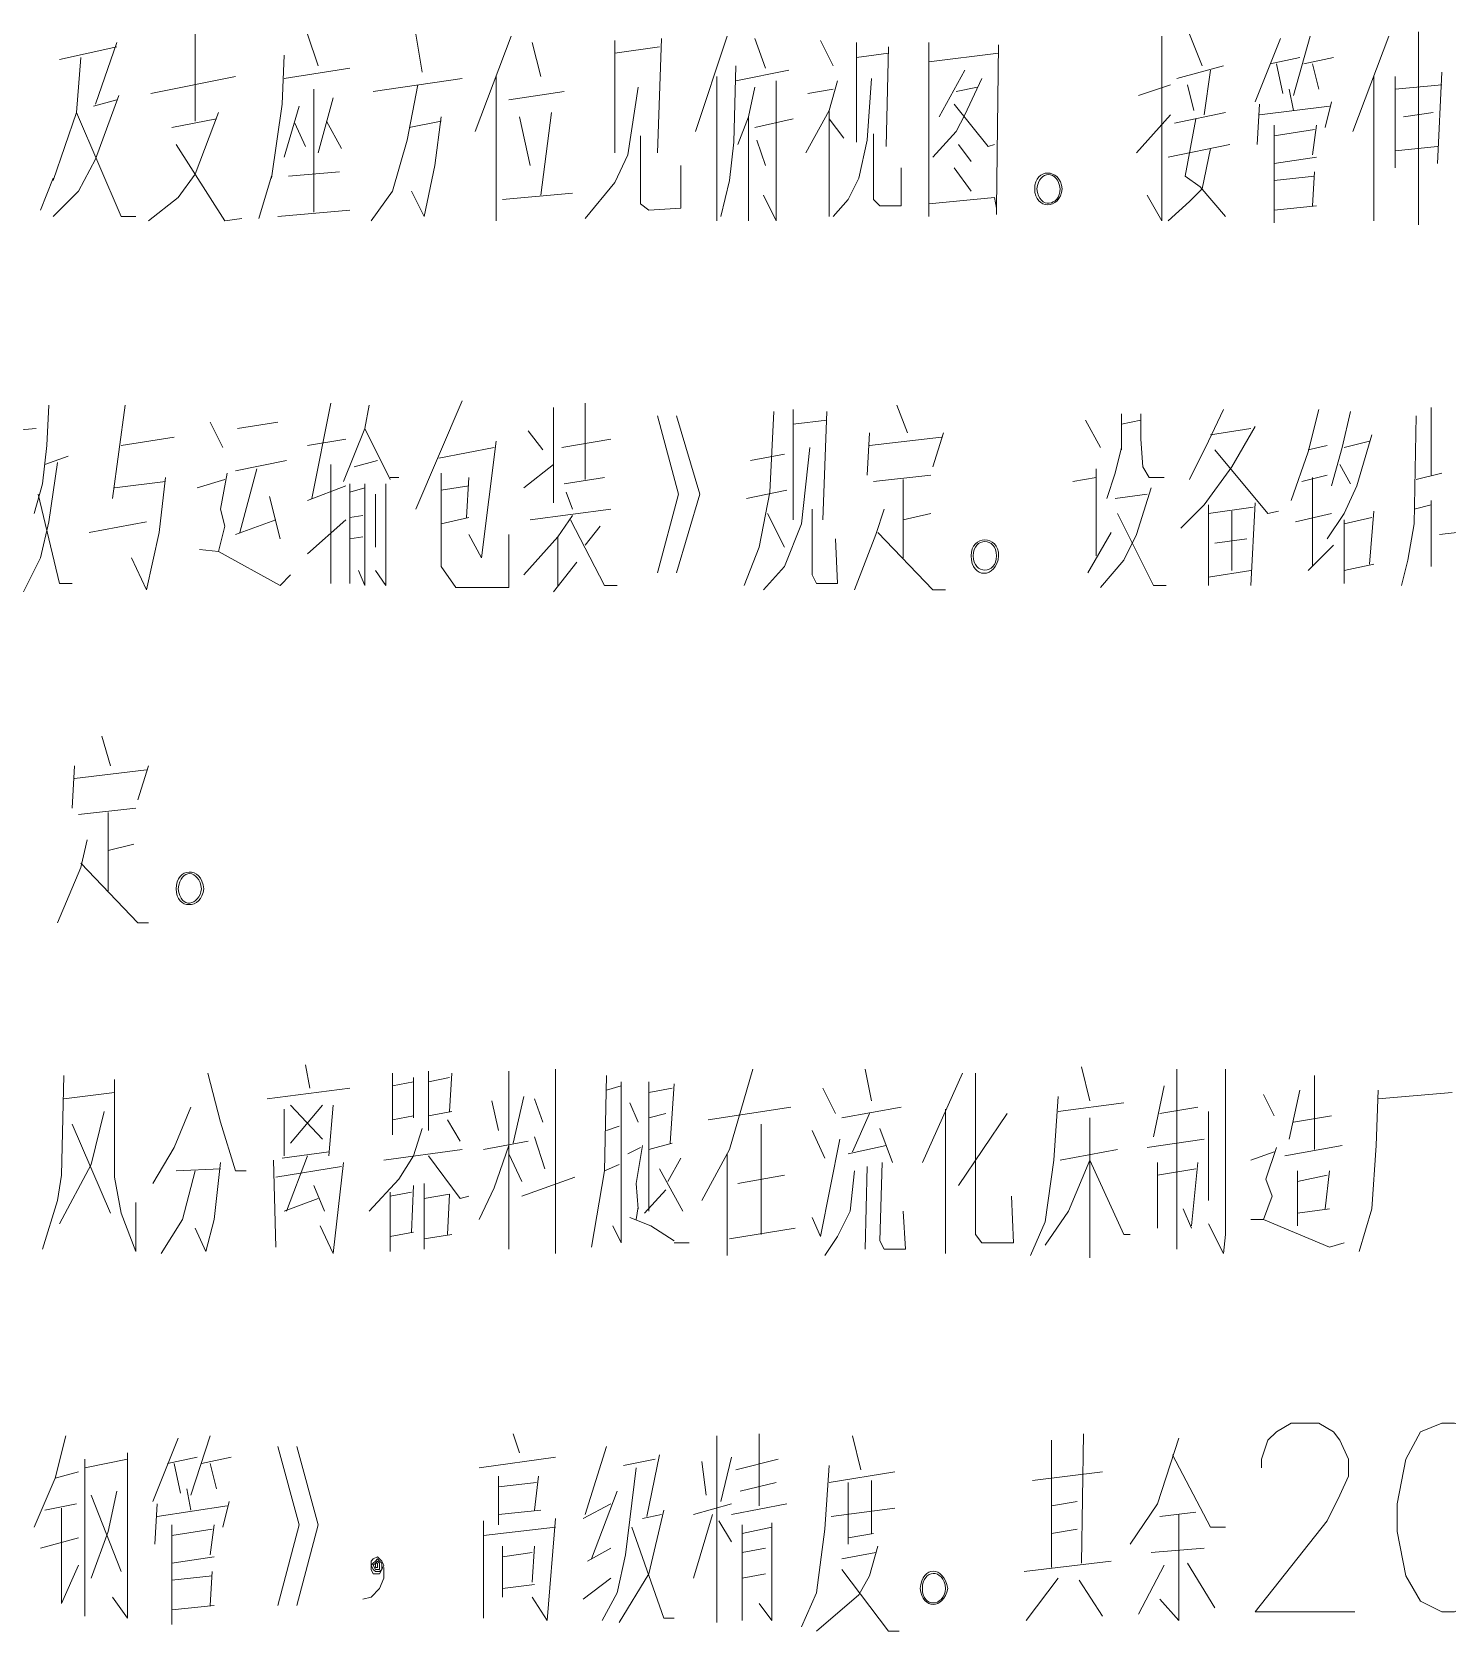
# Model space of a CAD drawing. Header units: millimetres. Extents: x 0 to 1648, y 27 to 2331.
# Drawn here: x 1185.8 to 1306, y 1692.2 to 1828 of the extents above; entities that cross this region are included whole.
import ezdxf

# ---------------------------------------------------------------- set-up
doc = ezdxf.new("R2010")
doc.units = ezdxf.units.MM
doc.layers.add('1', color=7, linetype='Continuous')

msp = doc.modelspace()

# ---------------------------------------------------------------- linework, layer by layer
at = {"layer": '1', "color": 0, "lineweight": 5}
for points in [[(1191.24, 1821.831732), (1193.04, 1827.051732)], [(1199.7, 1820.391732), (1199.7, 1827.771732)], [(1209.24, 1827.771732), (1210.14, 1825.071732)], [(1218.42, 1827.771732), (1218.96, 1824.531732)], [(1226.52, 1827.591732), (1223.46, 1819.491732)], [(1228.32, 1827.051732), (1229.04, 1824.171732)], [(1235.34, 1827.231732), (1235.34, 1817.691732)], [(1238.94, 1817.691732), (1239.3, 1827.411732)], [(1244.88, 1827.591732), (1242.18, 1819.491732)], [(1247.22, 1827.411732), (1248.12, 1824.891732)], [(1252.8, 1827.231732), (1253.88, 1825.071732)], [(1255.86, 1827.051732), (1255.86, 1818.591732)], [(1261.98, 1827.051732), (1261.98, 1812.291732)], [(1261.98, 1826.871732), (1261.98, 1812.831732)], [(1267.92, 1826.871732), (1267.74, 1813.011732), (1267.74, 1812.471732)], [(1281.78, 1827.591732), (1281.78, 1811.931732), (1280.52, 1814.091732)], [(1284.12, 1827.771732), (1285.2, 1825.071732)], [(1291.86, 1827.411732), (1289.7, 1822.011732)], [(1294.38, 1827.591732), (1292.94, 1822.551732)], [(1301.04, 1827.591732), (1297.98, 1819.491732)], [(1303.56, 1827.951732), (1303.56, 1811.571732)], [(1189.98, 1825.791732), (1189.62, 1821.111732), (1187.64, 1815.351732)], [(1193.04, 1826.691732), (1188.18, 1825.611732)], [(1207.26, 1825.971732), (1207.08, 1821.831732), (1206.18, 1815.531732)], [(1239.12, 1826.691732), (1235.34, 1826.151732)], [(1258.56, 1826.151732), (1255.86, 1825.791732)], [(1258.38, 1818.231732), (1258.56, 1826.691732)], [(1267.92, 1826.151732), (1261.98, 1825.431732)], [(1290.96, 1825.251732), (1293.48, 1825.791732)], [(1293.84, 1825.251732), (1296.36, 1825.791732)], [(1195.92, 1822.731732), (1203.12, 1824.171732)], [(1207.26, 1823.991732), (1212.84, 1824.891732)], [(1225.26, 1824.171732), (1225.26, 1811.931732)], [(1243.98, 1824.171732), (1243.98, 1811.931732)], [(1245.6, 1825.071732), (1245.42, 1818.591732), (1245.06, 1815.351732), (1244.34, 1812.291732)], [(1245.6, 1823.811732), (1250.1, 1824.711732)], [(1265.04, 1824.711732), (1262.88, 1820.751732)], [(1283.04, 1823.991732), (1287, 1825.071732)], [(1285.92, 1824.711732), (1285.38, 1820.931732)], [(1292.04, 1822.731732), (1291.5, 1825.251732)], [(1294.56, 1825.251732), (1295.1, 1823.091732)], [(1299.78, 1824.171732), (1299.78, 1811.931732)], [(1301.58, 1824.171732), (1301.58, 1816.431732)], [(1305.18, 1816.791732), (1305.54, 1824.531732)], [(1209.78, 1823.091732), (1209.78, 1812.651732)], [(1218.6, 1823.451732), (1217.7, 1818.771732), (1216.44, 1814.451732), (1214.64, 1811.931732)], [(1214.82, 1822.911732), (1222.38, 1823.991732)], [(1226.34, 1822.191732), (1231.02, 1822.911732)], [(1237.32, 1823.271732), (1236.42, 1817.511732), (1235.34, 1815.171732), (1232.82, 1812.111732)], [(1247.22, 1823.271732), (1246.68, 1820.751732), (1245.78, 1818.411732)], [(1249.02, 1823.811732), (1249.02, 1811.931732), (1247.94, 1814.091732)], [(1251.72, 1822.731732), (1253.88, 1823.091732)], [(1253.52, 1812.291732), (1253.52, 1821.291732), (1254.24, 1823.811732)], [(1257.12, 1823.991732), (1256.76, 1818.771732), (1256.04, 1815.531732)], [(1264.32, 1819.491732), (1265.04, 1820.931732), (1266.48, 1823.991732)], [(1264.32, 1822.911732), (1266.12, 1823.271732)], [(1282.5, 1823.451732), (1279.8, 1822.551732)], [(1284.48, 1821.291732), (1283.94, 1823.451732)], [(1292.58, 1823.091732), (1292.94, 1821.291732)], [(1301.58, 1823.091732), (1305.54, 1823.451732)], [(1187.64, 1812.291732), (1189.8, 1814.451732), (1191.24, 1817.151732), (1193.22, 1822.551732)], [(1193.04, 1822.191732), (1191.06, 1821.651732)], [(1208.52, 1821.651732), (1207.26, 1817.331732)], [(1211.4, 1822.371732), (1210.14, 1817.691732)], [(1264.14, 1821.831732), (1267.02, 1818.231732), (1267.56, 1818.411732)], [(1290.06, 1821.831732), (1289.88, 1818.411732)], [(1290.06, 1820.931732), (1296, 1821.651732)], [(1296.18, 1822.011732), (1295.64, 1819.851732)], [(1189.62, 1821.111732), (1193.4, 1812.291732), (1194.66, 1812.291732)], [(1197.72, 1819.851732), (1201.5, 1820.571732)], [(1201.68, 1821.111732), (1199.7, 1815.891732)], [(1208.16, 1820.211732), (1209.06, 1818.231732)], [(1210.86, 1820.391732), (1212.12, 1818.051732)], [(1217.88, 1819.851732), (1220.58, 1820.391732)], [(1220.58, 1820.751732), (1220.04, 1816.611732), (1219.14, 1812.291732), (1218.06, 1814.451732)], [(1227.24, 1820.751732), (1228.14, 1816.611732)], [(1229.94, 1821.111732), (1229.04, 1814.091732)], [(1246.68, 1820.751732), (1246.68, 1811.931732)], [(1247.22, 1819.851732), (1250.46, 1820.571732)], [(1253.52, 1821.291732), (1251.54, 1817.691732)], [(1253.52, 1820.571732), (1254.78, 1818.951732)], [(1279.62, 1817.691732), (1282.5, 1820.931732)], [(1287.18, 1821.111732), (1282.86, 1820.211732)], [(1284.66, 1820.571732), (1283.76, 1815.711732)], [(1291.32, 1820.031732), (1291.32, 1811.751732)], [(1294.92, 1820.031732), (1294.56, 1817.511732)], [(1302.3, 1820.751732), (1304.82, 1821.111732)], [(1237.5, 1819.131732), (1237.5, 1813.371732), (1238.22, 1812.831732), (1240.92, 1813.011732), (1240.92, 1816.611732)], [(1247.4, 1818.771732), (1248.12, 1816.611732)], [(1259.64, 1816.431732), (1259.64, 1813.191732), (1257.84, 1813.191732), (1257.3, 1813.731732), (1257.3, 1819.311732)], [(1262.34, 1817.331732), (1264.32, 1819.491732)], [(1291.32, 1819.131732), (1294.74, 1819.671732)], [(1198.08, 1818.411732), (1202.22, 1811.931732), (1203.66, 1812.111732)], [(1264.5, 1818.411732), (1265.58, 1816.971732)], [(1282.32, 1817.331732), (1287.54, 1818.411732)], [(1285.92, 1818.051732), (1285.2, 1814.631732)], [(1291.32, 1816.791732), (1294.92, 1817.331732)], [(1305.18, 1818.231732), (1301.58, 1817.871732)], [(1207.62, 1815.711732), (1211.94, 1816.071732)], [(1264.14, 1816.431732), (1265.58, 1814.451732)], [(1294.74, 1816.071732), (1294.56, 1813.191732)], [(1187.64, 1815.531732), (1186.56, 1812.831732)], [(1199.7, 1815.891732), (1198.26, 1813.911732), (1195.74, 1811.931732)], [(1205.1, 1812.111732), (1206.18, 1815.711732)], [(1253.88, 1812.291732), (1255.14, 1813.731732), (1256.04, 1815.531732)], [(1282.32, 1811.931732), (1284.12, 1813.551732), (1285.2, 1814.631732)], [(1285.02, 1814.811732), (1283.76, 1815.711732)], [(1285.02, 1814.811732), (1287.18, 1812.291732)], [(1294.74, 1815.711732), (1291.32, 1815.351732)], [(1225.8, 1813.731732), (1231.74, 1814.271732)], [(1261.98, 1813.371732), (1267.56, 1813.911732)], [(1267.74, 1813.011732), (1267.56, 1813.911732)], [(1206.72, 1812.291732), (1212.84, 1812.831732)], [(1294.92, 1813.191732), (1291.32, 1812.831732)], [(1187.28, 1796.271732), (1187.1, 1792.851732), (1186.74, 1789.611732), (1186.02, 1787.091732)], [(1193.76, 1796.271732), (1192.68, 1788.351732)], [(1209.6, 1788.351732), (1211.22, 1796.451732)], [(1214.46, 1796.271732), (1214.1, 1794.291732), (1212.3, 1789.791732)], [(1222.38, 1796.631732), (1218.42, 1787.451732)], [(1230.12, 1796.091732), (1230.12, 1787.991732)], [(1232.82, 1796.451732), (1232.82, 1789.971732)], [(1248.84, 1795.731732), (1248.48, 1788.891732), (1247.58, 1784.211732), (1246.32, 1780.971732)], [(1250.46, 1795.911732), (1250.46, 1786.551732)], [(1252.98, 1786.551732), (1253.34, 1795.731732)], [(1259.28, 1796.271732), (1260.18, 1793.931732)], [(1287, 1795.911732), (1285.74, 1793.211732)], [(1295.1, 1795.911732), (1294.2, 1792.311732), (1292.76, 1788.171732)], [(1297.8, 1795.731732), (1297.08, 1792.671732), (1296.18, 1789.431732)], [(1304.64, 1796.091732), (1304.64, 1790.331732)], [(1181.88, 1793.931732), (1186.2, 1794.291732)], [(1200.96, 1794.831732), (1202.04, 1792.671732)], [(1203.3, 1794.291732), (1206.72, 1794.831732)], [(1214.1, 1794.291732), (1216.26, 1789.971732)], [(1238.94, 1795.371732), (1240.74, 1788.711732)], [(1240.56, 1795.371732), (1242.54, 1788.711732)], [(1253.34, 1795.011732), (1250.46, 1794.651732)], [(1275.3, 1795.011732), (1276.56, 1792.671732)], [(1278.36, 1795.551732), (1278.36, 1792.491732)], [(1278.36, 1794.651732), (1279.98, 1795.011732)], [(1279.98, 1795.551732), (1279.98, 1793.391732), (1280.16, 1791.051732), (1280.7, 1790.151732), (1281.96, 1790.151732)], [(1289.7, 1794.471732), (1287.72, 1791.051732), (1285.38, 1787.811732), (1283.4, 1785.831732)], [(1285.92, 1793.751732), (1289.34, 1794.291732)], [(1303.38, 1795.371732), (1303.2, 1786.191732), (1302.66, 1783.131732), (1302.12, 1780.971732)], [(1193.4, 1792.851732), (1197.9, 1793.571732)], [(1209.24, 1792.851732), (1212.48, 1793.391732)], [(1225.26, 1793.211732), (1224, 1783.311732), (1222.92, 1785.291732)], [(1227.96, 1794.111732), (1229.22, 1792.491732)], [(1230.84, 1792.671732), (1234.98, 1793.391732)], [(1256.94, 1793.931732), (1256.76, 1790.331732)], [(1256.94, 1792.851732), (1263.06, 1793.571732)], [(1263.24, 1793.931732), (1262.34, 1791.051732)], [(1285.74, 1793.211732), (1284.12, 1789.971732)], [(1299.6, 1793.751732), (1298.34, 1789.431732), (1297.26, 1787.091732), (1295.82, 1784.931732)], [(1297.26, 1792.671732), (1299.42, 1793.211732)], [(1186.92, 1791.231732), (1188.9, 1791.951732)], [(1203.12, 1790.691732), (1207.44, 1791.591732)], [(1213.2, 1791.051732), (1215.18, 1791.591732)], [(1220.4, 1791.771732), (1225.08, 1792.671732)], [(1246.86, 1791.591732), (1249.74, 1792.131732)], [(1251.9, 1792.671732), (1251.18, 1786.191732), (1249.74, 1782.591732), (1247.94, 1780.611732)], [(1278.36, 1792.671732), (1277.82, 1790.511732), (1277.1, 1788.351732)], [(1286.28, 1792.491732), (1290.78, 1787.091732), (1291.68, 1787.271732)], [(1295.82, 1792.851732), (1294.2, 1792.491732)], [(1188, 1791.411732), (1187.28, 1786.371732), (1186.56, 1783.311732), (1185.12, 1780.431732)], [(1197.18, 1790.151732), (1196.64, 1785.471732), (1195.56, 1780.611732), (1194.3, 1783.311732)], [(1202.4, 1790.511732), (1201.86, 1787.451732), (1202.22, 1786.011732), (1201.68, 1783.851732)], [(1204.92, 1790.871732), (1203.48, 1785.471732)], [(1211.22, 1791.231732), (1211.22, 1781.151732)], [(1216.26, 1790.151732), (1216.98, 1790.151732)], [(1220.58, 1790.511732), (1220.58, 1782.591732), (1221.84, 1780.791732), (1226.34, 1780.791732), (1226.34, 1785.291732)], [(1222.74, 1786.731732), (1222.92, 1790.151732)], [(1227.6, 1789.251732), (1230.12, 1791.231732)], [(1231.02, 1789.611732), (1234.44, 1790.151732)], [(1257.3, 1789.791732), (1262.16, 1790.331732)], [(1276.2, 1790.151732), (1274.22, 1789.791732)], [(1276.2, 1783.491732), (1276.2, 1790.871732)], [(1295.82, 1790.331732), (1293.66, 1789.791732)], [(1294.56, 1790.151732), (1294.56, 1783.131732)], [(1296.9, 1791.231732), (1297.8, 1789.611732)], [(1303.38, 1789.971732), (1305.54, 1790.511732)], [(1192.86, 1789.251732), (1197.18, 1789.791732)], [(1199.88, 1789.251732), (1202.22, 1789.971732)], [(1209.24, 1788.171732), (1212.48, 1789.431732)], [(1212.84, 1789.611732), (1212.84, 1781.151732)], [(1212.84, 1788.891732), (1214.1, 1789.251732)], [(1214.1, 1789.611732), (1214.1, 1780.971732), (1213.56, 1782.231732)], [(1215.9, 1789.611732), (1215.9, 1780.971732), (1215, 1782.231732)], [(1220.58, 1789.071732), (1222.92, 1789.431732)], [(1231.2, 1788.891732), (1231.74, 1787.451732)], [(1249.92, 1789.071732), (1246.5, 1788.351732)], [(1259.82, 1789.971732), (1259.82, 1783.311732)], [(1280.88, 1789.251732), (1279.62, 1785.291732)], [(1294.56, 1789.971732), (1294.56, 1782.591732)], [(1186.38, 1788.711732), (1188.18, 1781.151732), (1189.26, 1781.151732)], [(1206, 1788.531732), (1206.9, 1784.931732)], [(1215, 1788.711732), (1215, 1784.211732)], [(1228.14, 1786.551732), (1234.98, 1787.451732)], [(1238.94, 1782.051732), (1240.74, 1788.711732)], [(1240.56, 1782.051732), (1242.54, 1788.711732)], [(1252.08, 1787.451732), (1252.08, 1781.871732), (1252.44, 1781.151732), (1254.24, 1781.151732), (1254.06, 1784.931732)], [(1258.2, 1787.451732), (1257.48, 1785.291732), (1255.68, 1780.611732)], [(1277.82, 1788.351732), (1280.52, 1788.711732)], [(1285.74, 1787.811732), (1285.74, 1780.971732)], [(1285.74, 1787.091732), (1289.52, 1787.631732)], [(1289.7, 1787.991732), (1289.34, 1780.971732)], [(1303.2, 1787.451732), (1304.64, 1787.811732)], [(1304.64, 1788.171732), (1304.64, 1782.591732)], [(1190.7, 1785.471732), (1195.56, 1786.371732)], [(1203.12, 1785.291732), (1206.54, 1786.551732)], [(1209.24, 1783.671732), (1212.48, 1786.551732)], [(1212.84, 1786.731732), (1213.92, 1786.911732)], [(1220.58, 1786.191732), (1222.92, 1786.731732)], [(1231.74, 1786.911732), (1230.48, 1785.111732), (1227.6, 1781.871732)], [(1231.56, 1786.551732), (1234.44, 1780.971732), (1235.52, 1780.971732)], [(1248.3, 1787.091732), (1249.74, 1784.211732)], [(1259.82, 1786.551732), (1262.16, 1787.091732)], [(1278, 1787.091732), (1281.06, 1780.971732), (1282.14, 1780.971732)], [(1287.72, 1787.271732), (1287.72, 1782.231732)], [(1293.12, 1786.371732), (1296.18, 1787.091732)], [(1297.26, 1786.191732), (1299.6, 1786.731732)], [(1297.26, 1786.551732), (1297.26, 1781.151732)], [(1299.78, 1787.271732), (1299.42, 1782.771732)], [(1212.84, 1784.931732), (1213.92, 1785.111732)], [(1230.48, 1785.111732), (1230.48, 1780.971732)], [(1234.08, 1786.011732), (1232.82, 1784.391732)], [(1257.66, 1785.471732), (1262.34, 1780.611732), (1263.42, 1780.611732)], [(1277.46, 1785.471732), (1275.48, 1782.051732)], [(1276.56, 1780.791732), (1278.54, 1783.131732), (1279.62, 1785.291732)], [(1286.28, 1784.571732), (1288.98, 1784.931732)], [(1305.36, 1785.291732), (1310.04, 1785.831732)], [(1200.06, 1784.031732), (1201.68, 1783.851732), (1206.9, 1780.971732), (1207.8, 1781.871732)], [(1294.2, 1782.231732), (1296.36, 1784.391732)], [(1230.12, 1780.431732), (1232.1, 1782.951732)], [(1289.34, 1782.231732), (1285.74, 1781.691732)], [(1299.78, 1782.771732), (1297.26, 1782.231732)], [(1191.78, 1768.191732), (1192.5, 1765.671732)], [(1189.44, 1765.671732), (1189.26, 1762.071732)], [(1189.44, 1764.591732), (1195.56, 1765.311732)], [(1195.74, 1765.671732), (1194.84, 1762.791732)], [(1189.8, 1761.531732), (1194.66, 1762.071732)], [(1192.32, 1761.711732), (1192.32, 1755.051732)], [(1190.52, 1759.371732), (1189.98, 1757.031732), (1188, 1752.351732)], [(1192.32, 1758.471732), (1194.48, 1759.011732)], [(1189.98, 1757.391732), (1194.84, 1752.351732), (1195.74, 1752.351732)], [(1209.06, 1740.291732), (1209.42, 1738.311732)], [(1230.3, 1724.271732), (1230.3, 1739.931732)], [(1245.06, 1733.091732), (1247.04, 1739.931732)], [(1256.58, 1739.931732), (1257.12, 1737.231732)], [(1274.94, 1740.111732), (1275.66, 1737.231732)], [(1283.04, 1739.931732), (1283.04, 1724.631732)], [(1287.18, 1739.931732), (1287.18, 1725.891732), (1287, 1724.271732), (1285.74, 1726.791732)], [(1188.54, 1739.391732), (1188.36, 1730.931732), (1188, 1728.771732), (1186.74, 1724.631732)], [(1192.86, 1739.031732), (1192.86, 1730.751732), (1193.4, 1727.691732), (1194.66, 1724.451732), (1194.66, 1728.591732)], [(1200.78, 1739.571732), (1201.86, 1735.431732)], [(1216.44, 1739.571732), (1216.44, 1734.351732)], [(1216.44, 1738.491732), (1218.24, 1738.851732)], [(1218.24, 1739.211732), (1218.24, 1735.791732)], [(1219.5, 1734.711732), (1219.5, 1739.751732)], [(1219.5, 1738.851732), (1221.3, 1739.211732)], [(1221.48, 1739.571732), (1221.3, 1736.331732)], [(1226.34, 1739.751732), (1226.34, 1724.631732)], [(1234.62, 1739.391732), (1234.44, 1731.291732), (1233.36, 1724.811732)], [(1235.88, 1738.851732), (1235.88, 1725.171732)], [(1238.22, 1738.851732), (1238.22, 1727.871732)], [(1240.38, 1738.671732), (1240.02, 1733.631732)], [(1264.86, 1739.571732), (1261.44, 1732.011732)], [(1265.94, 1739.571732), (1265.94, 1725.891732), (1266.48, 1725.171732), (1269.18, 1725.171732), (1269, 1729.131732)], [(1294.74, 1739.391732), (1294.74, 1733.091732)], [(1188.54, 1737.411732), (1192.86, 1737.951732)], [(1205.82, 1737.411732), (1212.84, 1738.311732)], [(1224.9, 1737.231732), (1225.44, 1734.711732)], [(1227.6, 1737.591732), (1226.7, 1733.631732)], [(1228.5, 1737.411732), (1229.22, 1735.431732)], [(1234.62, 1738.131732), (1235.88, 1738.491732)], [(1238.22, 1737.951732), (1240.2, 1738.311732)], [(1252.98, 1738.311732), (1254.06, 1736.151732)], [(1272.96, 1737.591732), (1272.6, 1732.191732), (1271.88, 1726.971732), (1270.62, 1724.091732)], [(1281.96, 1738.491732), (1281.06, 1734.171732)], [(1290.42, 1737.771732), (1291.32, 1735.971732)], [(1293.48, 1738.131732), (1292.58, 1733.991732)], [(1300.14, 1738.131732), (1299.96, 1733.451732), (1299.6, 1728.051732), (1298.52, 1724.451732)], [(1300.14, 1737.411732), (1306.44, 1737.951732)], [(1188.18, 1726.791732), (1190.88, 1731.831732), (1191.96, 1736.331732)], [(1199.34, 1736.691732), (1197.9, 1733.271732), (1196.1, 1730.211732)], [(1207.26, 1736.511732), (1207.26, 1732.551732)], [(1207.8, 1736.871732), (1210.5, 1733.991732)], [(1210.5, 1736.871732), (1207.8, 1733.631732)], [(1211.04, 1732.551732), (1211.4, 1736.871732)], [(1218.24, 1735.971732), (1216.44, 1735.611732)], [(1219.5, 1735.971732), (1221.48, 1736.331732)], [(1236.6, 1737.051732), (1237.32, 1735.431732)], [(1238.22, 1735.791732), (1239.66, 1736.151732)], [(1250.28, 1736.691732), (1243.26, 1735.611732)], [(1259.64, 1736.691732), (1254.6, 1735.791732)], [(1255.5, 1732.911732), (1256.94, 1736.151732)], [(1263.42, 1736.511732), (1263.42, 1724.271732)], [(1268.64, 1736.151732), (1264.5, 1730.031732)], [(1272.96, 1736.331732), (1278.54, 1737.051732)], [(1281.6, 1736.151732), (1284.84, 1736.691732)], [(1285.74, 1736.331732), (1285.74, 1728.771732)], [(1292.94, 1735.431732), (1296.18, 1735.971732)], [(1189.26, 1735.251732), (1192.5, 1727.691732)], [(1201.86, 1735.431732), (1203.12, 1731.291732), (1204.02, 1731.291732)], [(1218.96, 1734.891732), (1218.24, 1732.551732), (1216.98, 1730.571732), (1214.46, 1727.871732)], [(1221.12, 1735.611732), (1222.2, 1733.811732)], [(1234.62, 1734.711732), (1235.7, 1735.071732)], [(1247.76, 1725.891732), (1247.76, 1735.251732)], [(1253.16, 1732.371732), (1252.08, 1734.711732)], [(1258.92, 1732.011732), (1257.84, 1734.891732)], [(1275.66, 1735.791732), (1275.66, 1723.911732)], [(1226.34, 1733.451732), (1225.08, 1729.851732), (1223.82, 1727.151732)], [(1224.18, 1733.091732), (1227.96, 1733.811732)], [(1228.5, 1734.171732), (1229.4, 1731.471732)], [(1236.42, 1732.731732), (1237.5, 1733.271732)], [(1237.68, 1733.451732), (1237.14, 1730.211732), (1237.32, 1728.051732)], [(1238.22, 1733.091732), (1240.2, 1733.631732)], [(1254.42, 1733.991732), (1252.8, 1725.711732), (1252.08, 1727.331732)], [(1258.38, 1733.451732), (1255.14, 1732.731732)], [(1280.52, 1733.271732), (1285.38, 1733.991732)], [(1291.5, 1733.271732), (1290.6, 1730.571732)], [(1292.22, 1732.551732), (1297.08, 1733.451732)], [(1201.86, 1732.011732), (1201.32, 1727.151732)], [(1206.36, 1732.191732), (1206.54, 1724.811732)], [(1207.08, 1732.371732), (1211.04, 1732.911732)], [(1209.24, 1732.551732), (1207.44, 1727.871732)], [(1212.3, 1732.011732), (1211.4, 1724.271732), (1210.32, 1726.611732)], [(1215.72, 1732.191732), (1222.38, 1733.091732)], [(1219.5, 1732.551732), (1222.2, 1728.951732), (1222.92, 1729.131732)], [(1226.34, 1732.731732), (1227.42, 1730.391732)], [(1234.44, 1731.291732), (1235.7, 1731.831732)], [(1240.92, 1732.371732), (1239.84, 1730.391732)], [(1245.06, 1733.091732), (1242.72, 1728.771732)], [(1244.88, 1732.731732), (1244.88, 1724.091732)], [(1259.82, 1727.871732), (1260, 1724.631732), (1258.2, 1724.631732), (1257.84, 1725.351732), (1258.02, 1732.011732)], [(1275.66, 1732.191732), (1273.86, 1727.871732), (1271.88, 1724.991732)], [(1273.14, 1732.191732), (1278, 1733.091732)], [(1275.66, 1732.191732), (1278.54, 1725.891732), (1279.08, 1725.891732)], [(1281.42, 1732.011732), (1281.42, 1726.431732)], [(1284.84, 1732.011732), (1284.3, 1726.611732)], [(1289.34, 1732.191732), (1291.32, 1732.911732)], [(1199.7, 1731.291732), (1198.62, 1727.151732), (1196.82, 1724.271732)], [(1198.08, 1731.291732), (1201.86, 1731.471732)], [(1206.54, 1730.751732), (1212.12, 1731.651732)], [(1227.42, 1729.131732), (1231.92, 1730.751732)], [(1239.12, 1731.471732), (1241.1, 1727.871732)], [(1249.74, 1730.931732), (1245.78, 1730.211732)], [(1253.16, 1724.091732), (1254.24, 1725.711732), (1255.32, 1727.871732), (1255.68, 1731.291732)], [(1256.76, 1731.651732), (1256.58, 1724.631732)], [(1281.42, 1730.931732), (1284.66, 1731.471732)], [(1290.6, 1730.571732), (1291.14, 1729.131732), (1290.42, 1727.151732), (1296, 1724.811732), (1297.26, 1725.171732)], [(1293.3, 1731.291732), (1293.3, 1726.611732)], [(1295.82, 1730.931732), (1293.3, 1730.391732)], [(1295.64, 1728.051732), (1296, 1731.291732)], [(1209.78, 1730.031732), (1210.68, 1727.871732)], [(1216.26, 1729.131732), (1218.06, 1729.491732)], [(1216.26, 1729.491732), (1216.26, 1724.451732)], [(1218.24, 1730.031732), (1218.06, 1726.071732)], [(1219.14, 1724.631732), (1219.14, 1730.211732)], [(1221.12, 1725.891732), (1221.3, 1729.311732), (1219.14, 1728.951732)], [(1237.86, 1727.691732), (1239.66, 1729.671732)], [(1207.26, 1727.871732), (1210.14, 1728.951732)], [(1237.14, 1727.151732), (1237.32, 1728.231732)], [(1284.3, 1726.431732), (1283.58, 1728.051732)], [(1293.3, 1727.691732), (1296, 1728.051732)], [(1201.32, 1727.151732), (1200.6, 1724.451732), (1199.7, 1726.431732)], [(1235.88, 1725.171732), (1235.16, 1726.611732)], [(1236.6, 1727.331732), (1238.4, 1726.611732), (1240.38, 1725.351732)], [(1245.06, 1725.531732), (1250.64, 1726.431732)], [(1289.34, 1727.151732), (1290.42, 1727.151732)], [(1216.26, 1725.711732), (1218.24, 1726.071732)], [(1219.14, 1725.531732), (1221.48, 1725.891732)], [(1240.38, 1725.171732), (1241.64, 1725.171732)], [(1188.72, 1708.791732), (1187.82, 1705.191732), (1186.02, 1701.051732)], [(1200.96, 1708.791732), (1199.34, 1703.751732)], [(1226.7, 1708.971732), (1227.24, 1707.351732)], [(1243.98, 1708.791732), (1243.98, 1692.951732)], [(1247.58, 1708.971732), (1247.58, 1702.851732)], [(1255.5, 1708.791732), (1256.22, 1705.911732)], [(1275.12, 1708.971732), (1274.94, 1697.991732)], [(1290.24, 1706.091732), (1290.24, 1706.811732), (1290.78, 1708.431732), (1291.5, 1709.151732), (1292.76, 1709.871732), (1295.1, 1709.871732), (1296.36, 1709.151732), (1296.9, 1708.431732), (1297.62, 1706.811732), (1297.62, 1705.371732), (1296.9, 1703.751732), (1295.82, 1701.591732), (1289.7, 1693.851732), (1298.16, 1693.851732)], [(1305.54, 1709.871732), (1303.74, 1709.151732), (1302.48, 1706.811732), (1301.76, 1703.031732), (1301.76, 1700.691732), (1302.48, 1696.911732), (1303.74, 1694.751732), (1305.54, 1693.851732), (1306.62, 1693.851732), (1308.6, 1694.751732), (1309.68, 1696.911732), (1310.4, 1700.691732), (1310.4, 1703.031732), (1309.68, 1706.811732), (1308.6, 1709.151732), (1306.62, 1709.871732), (1305.54, 1709.871732)], [(1198.26, 1708.611732), (1196.1, 1703.211732)], [(1206.72, 1707.891732), (1208.52, 1701.231732)], [(1208.34, 1707.891732), (1210.14, 1701.231732)], [(1234.62, 1707.891732), (1232.82, 1702.131732)], [(1272.42, 1708.431732), (1272.42, 1697.631732)], [(1283.22, 1708.611732), (1281.42, 1703.031732), (1279.08, 1699.611732)], [(1190.34, 1706.091732), (1193.94, 1706.811732)], [(1190.34, 1706.811732), (1190.34, 1693.491732)], [(1193.94, 1707.351732), (1193.94, 1693.311732), (1192.68, 1695.111732)], [(1197.36, 1706.451732), (1199.88, 1706.991732)], [(1198.44, 1703.931732), (1197.9, 1706.451732)], [(1200.24, 1706.451732), (1202.76, 1706.991732)], [(1200.96, 1706.451732), (1201.5, 1704.291732)], [(1223.82, 1706.091732), (1230.3, 1706.991732)], [(1237.14, 1706.091732), (1236.24, 1698.711732), (1235.52, 1695.471732), (1234.26, 1693.131732)], [(1236.06, 1706.271732), (1238.76, 1706.811732)], [(1239.12, 1707.171732), (1238.04, 1701.951732)], [(1242.72, 1706.631732), (1243.08, 1703.751732)], [(1245.24, 1706.991732), (1244.34, 1703.211732)], [(1245.6, 1705.911732), (1249.2, 1706.811732)], [(1253.52, 1706.271732), (1253.16, 1700.871732), (1252.44, 1695.471732), (1251.18, 1692.591732)], [(1282.68, 1707.171732), (1285.92, 1701.051732)], [(1187.82, 1705.191732), (1189.8, 1705.731732)], [(1225.44, 1705.371732), (1225.44, 1701.231732)], [(1225.44, 1704.471732), (1228.68, 1704.831732)], [(1228.86, 1705.371732), (1228.5, 1702.491732)], [(1245.96, 1704.111732), (1249.02, 1704.831732)], [(1253.52, 1704.831732), (1259.1, 1705.731732)], [(1255.14, 1704.831732), (1255.14, 1699.611732)], [(1257.12, 1700.511732), (1257.12, 1705.011732)], [(1270.8, 1705.011732), (1276.74, 1705.731732)], [(1193.04, 1704.111732), (1192.32, 1700.691732), (1190.88, 1696.731732)], [(1190.88, 1703.751732), (1193.4, 1697.271732)], [(1198.98, 1704.291732), (1199.34, 1702.491732)], [(1235.52, 1704.111732), (1233.36, 1698.351732)], [(1186.92, 1702.491732), (1189.62, 1703.031732)], [(1188.36, 1702.671732), (1188.36, 1694.571732), (1189.8, 1697.811732)], [(1196.46, 1703.031732), (1196.28, 1699.611732)], [(1196.46, 1701.951732), (1202.4, 1702.851732)], [(1202.58, 1703.211732), (1202.04, 1701.051732)], [(1225.44, 1702.131732), (1229.04, 1702.491732)], [(1232.64, 1701.771732), (1234.98, 1703.031732)], [(1239.48, 1702.491732), (1238.22, 1697.091732), (1235.7, 1692.951732)], [(1237.68, 1701.771732), (1239.3, 1702.131732)], [(1242, 1702.131732), (1245.24, 1703.031732)], [(1243.62, 1702.131732), (1242, 1696.731732)], [(1245.24, 1702.131732), (1249.92, 1703.031732)], [(1253.7, 1701.951732), (1259.1, 1702.671732)], [(1272.42, 1702.851732), (1274.58, 1703.211732)], [(1281.6, 1701.951732), (1284.66, 1702.311732)], [(1283.22, 1702.131732), (1283.22, 1693.131732), (1281.6, 1694.931732)], [(1197.72, 1701.231732), (1197.72, 1692.771732)], [(1197.72, 1700.331732), (1201.14, 1700.871732)], [(1201.32, 1701.231732), (1200.96, 1698.711732)], [(1206.72, 1694.391732), (1208.52, 1701.231732)], [(1208.34, 1694.391732), (1210.14, 1701.231732)], [(1224.18, 1701.591732), (1224.18, 1693.311732)], [(1224.18, 1700.331732), (1230.3, 1701.051732)], [(1230.3, 1701.771732), (1229.58, 1693.131732), (1228.32, 1695.111732)], [(1236.78, 1701.051732), (1239.48, 1693.311732), (1240.38, 1693.311732)], [(1244.16, 1701.591732), (1245.24, 1699.791732)], [(1246.14, 1701.231732), (1246.14, 1693.131732)], [(1246.14, 1700.511732), (1248.66, 1701.051732)], [(1248.66, 1701.411732), (1248.66, 1693.131732), (1247.58, 1694.571732)], [(1272.42, 1700.511732), (1274.58, 1700.871732)], [(1285.92, 1701.051732), (1287.18, 1701.051732)], [(1186.56, 1699.251732), (1189.8, 1700.151732)], [(1225.8, 1699.431732), (1225.8, 1695.111732)], [(1228.5, 1699.431732), (1228.32, 1696.371732)], [(1233, 1698.171732), (1234.98, 1699.251732)], [(1246.14, 1698.891732), (1248.12, 1699.251732)], [(1252.44, 1692.231732), (1256.04, 1695.291732), (1256.94, 1696.911732), (1257.66, 1699.431732)], [(1255.14, 1700.151732), (1257.3, 1700.511732)], [(1280.88, 1698.891732), (1285.38, 1699.251732)], [(1197.72, 1697.991732), (1201.32, 1698.531732)], [(1214.64, 1697.811732), (1214.64, 1697.451732), (1214.82, 1697.091732), (1215.18, 1697.091732), (1215.36, 1697.091732), (1215.54, 1697.451732), (1215.72, 1697.811732), (1215.54, 1698.171732), (1215.36, 1698.351732), (1215.18, 1698.531732), (1214.82, 1698.351732), (1214.64, 1698.171732), (1214.64, 1697.811732)], [(1215.54, 1697.811732), (1215.54, 1697.991732), (1215.36, 1698.171732), (1215.18, 1698.351732), (1215, 1698.171732), (1214.82, 1697.991732), (1214.64, 1697.811732), (1214.82, 1697.451732), (1215, 1697.271732), (1215.18, 1697.271732), (1215.36, 1697.271732), (1215.54, 1697.451732), (1215.54, 1697.811732)], [(1215.36, 1697.811732), (1215.36, 1697.991732), (1215.18, 1698.171732), (1215, 1697.991732), (1214.82, 1697.811732), (1215, 1697.451732), (1215.18, 1697.451732), (1215.36, 1697.451732), (1215.36, 1697.811732)], [(1215.18, 1697.811732), (1215.18, 1697.991732), (1215.18, 1697.991732), (1215, 1697.991732), (1215, 1697.631732), (1215.18, 1697.631732), (1215.18, 1697.631732), (1215.18, 1697.811732)], [(1225.8, 1698.531732), (1228.32, 1698.891732)], [(1254.6, 1698.351732), (1257.48, 1698.891732)], [(1270.08, 1697.271732), (1277.46, 1698.171732)], [(1283.94, 1697.991732), (1286.28, 1694.211732)], [(1201.14, 1696.911732), (1197.72, 1696.551732)], [(1201.14, 1697.271732), (1200.96, 1694.391732)], [(1215.72, 1697.631732), (1215.72, 1696.731732), (1215.36, 1695.831732), (1214.64, 1695.111732), (1213.92, 1694.931732)], [(1232.64, 1694.931732), (1234.98, 1696.731732)], [(1246.14, 1696.731732), (1248.12, 1697.091732)], [(1254.6, 1697.451732), (1258.56, 1692.231732), (1259.46, 1692.231732)], [(1270.26, 1693.131732), (1272.96, 1696.731732)], [(1274.76, 1696.551732), (1276.74, 1693.491732)], [(1281.96, 1697.811732), (1279.8, 1693.671732)], [(1225.8, 1695.831732), (1228.5, 1696.191732)], [(1201.32, 1694.391732), (1197.72, 1694.031732)]]:
    msp.add_lwpolyline(points, dxfattribs=at)
for points in [[(1273.32, 1814.631732), (1273.14, 1816.431732), (1270.98, 1816.431732), (1270.98, 1814.631732), (1270.98, 1812.831732), (1273.14, 1812.831732), (1273.32, 1814.631732)], [(1271.16, 1814.631732), (1271.34, 1812.831732), (1273.14, 1813.191732), (1273.14, 1814.631732), (1272.96, 1816.251732), (1271.34, 1816.251732), (1271.16, 1814.631732)], [(1267.92, 1783.491732), (1267.92, 1785.291732), (1265.58, 1785.291732), (1265.58, 1783.491732), (1265.58, 1781.511732), (1267.74, 1781.511732), (1267.92, 1783.491732)], [(1265.76, 1783.491732), (1265.76, 1781.871732), (1267.74, 1781.871732), (1267.74, 1783.491732), (1267.74, 1785.111732), (1265.76, 1785.111732), (1265.76, 1783.491732)], [(1200.42, 1755.231732), (1200.24, 1757.211732), (1198.08, 1757.031732), (1198.08, 1755.231732), (1198.08, 1753.431732), (1200.24, 1753.431732), (1200.42, 1755.231732)], [(1198.26, 1755.231732), (1198.44, 1753.431732), (1200.06, 1753.791732), (1200.24, 1755.231732), (1200.06, 1756.851732), (1198.44, 1757.031732), (1198.26, 1755.231732)], [(1263.6, 1695.831732), (1263.24, 1697.811732), (1261.44, 1697.811732), (1261.26, 1695.831732), (1261.44, 1694.031732), (1263.24, 1694.031732), (1263.6, 1695.831732)], [(1261.44, 1695.831732), (1261.44, 1694.211732), (1263.24, 1694.211732), (1263.42, 1695.831732), (1263.24, 1697.631732), (1261.44, 1697.451732), (1261.44, 1695.831732)]]:
    msp.add_open_spline(points, degree=3, knots=[0, 0, 0, 0, 1, 1, 1, 2, 2, 2, 2], dxfattribs=at)

doc.saveas('drawing.dxf')
